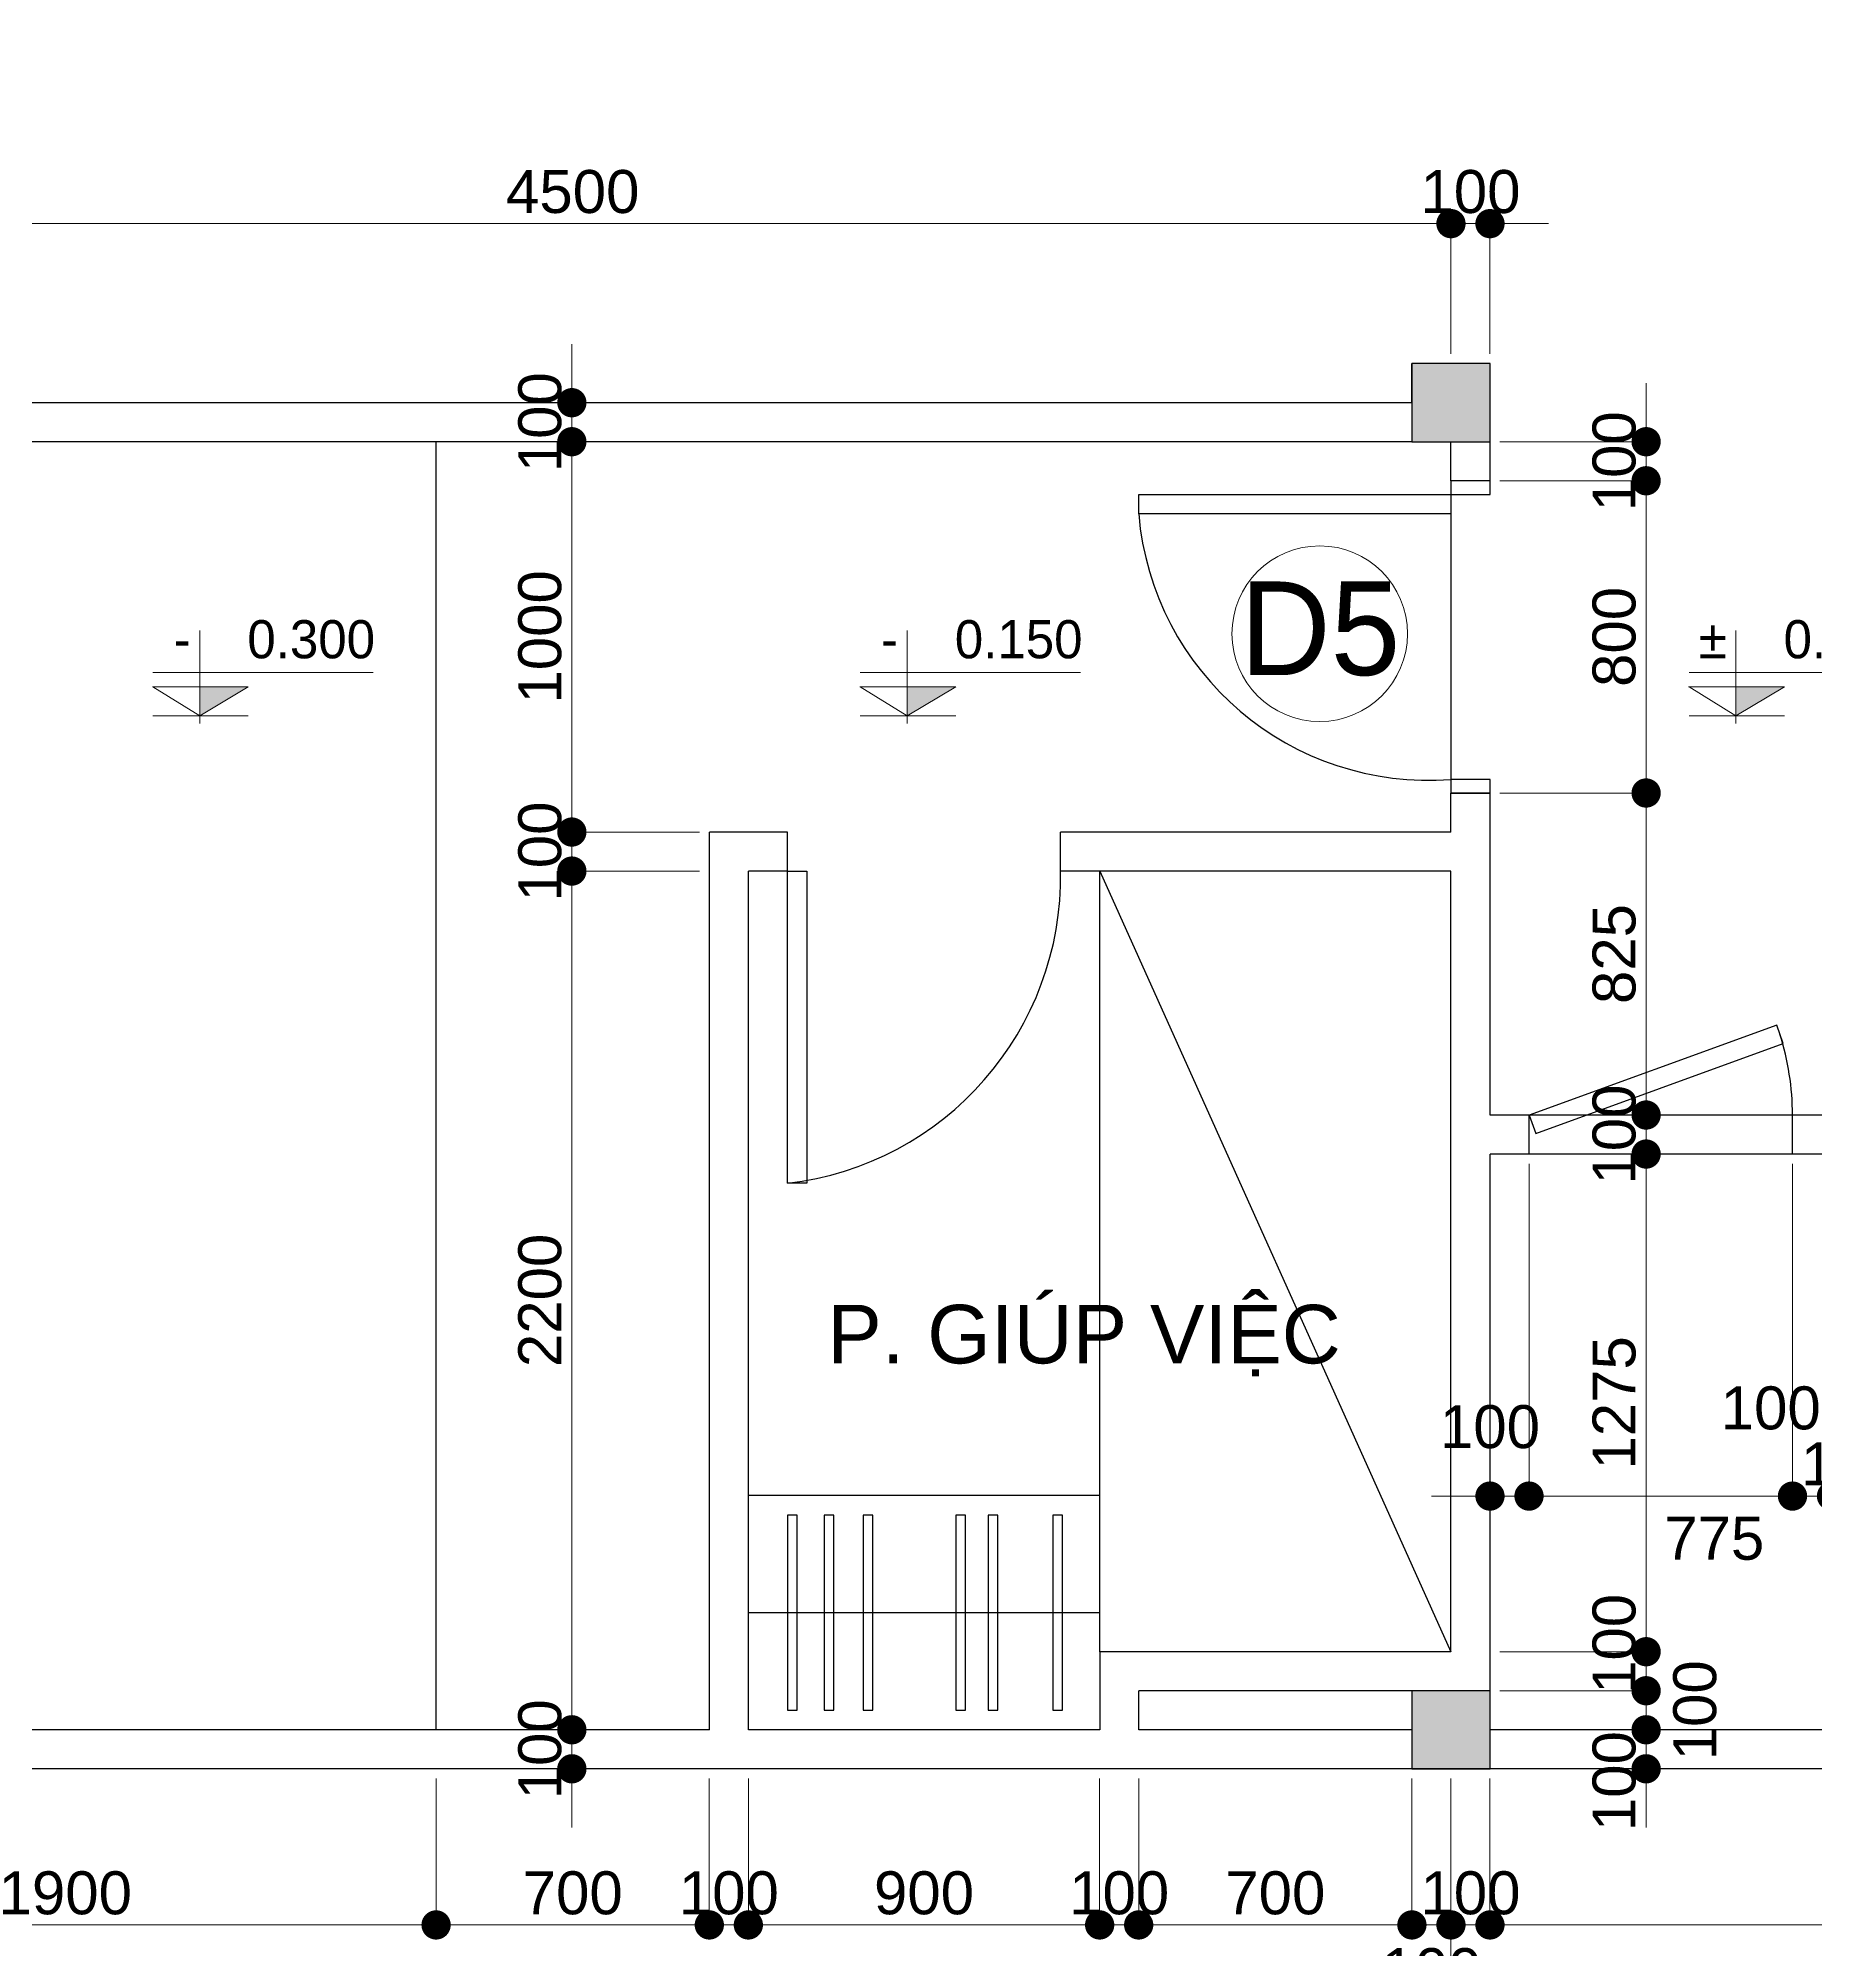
# Model space of a CAD drawing. Header units: millimetres. Extents: x -257631 to 60726, y -119421 to -4977.
# Drawn here: x -238203 to -229096, y -30483 to -20689 of the extents above; entities that cross this region are included whole.
import ezdxf
from ezdxf.enums import TextEntityAlignment as Align

# ---------------------------------------------------------------- set-up
doc = ezdxf.new("R2010")
doc.units = ezdxf.units.MM
doc.header["$LTSCALE"] = 400
doc.header["$MEASUREMENT"] = 0
doc.header["$PDMODE"] = 35
for name, color, linetype in [('DIM', 144, 'Continuous'), ('HACTH', 8, 'Continuous'), ('KHUNG', 5, 'Continuous'), ('net 2', 7, 'Continuous'), ('net 3', 144, 'Continuous'), ('THAY', 7, 'Continuous'), ('VTH-TRUC', 1, 'Continuous')]:
    doc.layers.add(name, color=color, linetype=linetype)
doc.layers.add('VTH- HATCH', color=8, linetype='Continuous', lineweight=9)
doc.layers.add('VTH-GHI CHU- KI HIEU', color=7, linetype='Continuous', lineweight=13)
doc.styles.add('100_dim', font='VAVOB.TTF', dxfattribs={"height": 220})
doc.styles.add('100_tieude', font='VAVOB.TTF', dxfattribs={"height": 500})
doc.styles.add('VNI-AVO', font='vhelven.ttf', dxfattribs={"height": 220})
doc.dimstyles.new('style-50', dxfattribs={"dimscale": 0, "dimtxt": 2.3, "dimasz": 150, "dimexe": 50, "dimexo": 50, "dimgap": 50, "dimtad": 1, "dimdec": 0, "dimlfac": 0.5, "dimzin": 9, "dimtxsty": 'VNI-AVO', "dimblk": 'DOT', "dimcen": 0, "dimdle": 150, "dimclrd": 146, "dimclre": 146, "dimclrt": 7, "dimadec": 0, "dimazin": 0, "dimtfac": 1, "dimtdec": 0, "dimtix": 1, "dimtmove": 2, "dimatfit": 3, "dimfxl": 0, "dimlwd": 13, "dimlwe": 13, "dimarcsym": 0})

# ---------------------------------------------------------------- blocks, each defined once
blk = doc.blocks.new('CUA')
at = {"layer": 'VTH-TRUC', "color": 2, "lineweight": 20}
blk.add_circle((0, 0), 350, dxfattribs=at)
at = {"layer": 'VTH-TRUC', "color": 7, "style": '100_tieude'}
blk.add_attdef('A', text='', height=373.3, rotation=270, dxfattribs=at).set_placement((21.6, -2.1), align=Align.MIDDLE_CENTER)
blk = doc.blocks.new('_Dot')
at = {"color": 0, "linetype": 'ByBlock', "lineweight": -2}
blk.add_line((-0.5, 0), (-1, 0), dxfattribs=at)
at = {"color": 0, "linetype": 'ByBlock', "lineweight": 100, "const_width": 0.5}
blk.add_lwpolyline([(-0.25, 0, 1), (0.25, 0, 1)], format="xyb", close=True, dxfattribs=at)
blk = doc.blocks.new('*D137')
at = {"layer": 'Defpoints', "color": 0}
for p in [(-2383, 109733.5), (-1583, 109733.5), (-2383, 109533.5)]:
    blk.add_point(p, dxfattribs=at)
at = {"layer": 'HACTH', "color": 146, "lineweight": 13}
for p, q in [((-1583, 109883.5), (-1583, 110033.5)), ((-2333, 109733.5), (-1533, 109733.5)), ((-1583, 109533.5), (-1583, 109733.5)), ((-2333, 109533.5), (-1533, 109533.5)), ((-1583, 109383.5), (-1583, 109233.5))]:
    blk.add_line(p, q, dxfattribs=at)
at = {"layer": 'HACTH', "color": 146, "lineweight": 13, "xscale": 150, "yscale": 150, "zscale": 150}
for p, rotation in [((-1583, 109733.5), 269.9999999999899), ((-1583, 109533.5), 89.99999999998985)]:
    blk.add_blockref('_Dot', p, dxfattribs=dict(at, rotation=rotation))
at = {"layer": 'HACTH', "color": 7, "insert": (-1746.1, 109773.7), "char_height": 220, "attachment_point": 5, "rotation": 90, "style": 'VNI-AVO'}
blk.add_mtext('100', dxfattribs=at)
blk = doc.blocks.new('*D136')
at = {"layer": 'Defpoints', "color": 0}
for p in [(-2383, 109533.5), (-1583, 109533.5), (-2383, 109333.5)]:
    blk.add_point(p, dxfattribs=at)
at = {"layer": 'HACTH', "color": 146, "lineweight": 13}
for p, q in [((-1583, 109683.5), (-1583, 109833.5)), ((-2333, 109533.5), (-1533, 109533.5)), ((-1583, 109333.5), (-1583, 109533.5)), ((-2333, 109333.5), (-1533, 109333.5)), ((-1583, 109183.5), (-1583, 109033.5))]:
    blk.add_line(p, q, dxfattribs=at)
at = {"layer": 'HACTH', "color": 146, "lineweight": 13, "xscale": 150, "yscale": 150, "zscale": 150}
for p, rotation in [((-1583, 109533.5), 269.9999999999899), ((-1583, 109333.5), 89.99999999998985)]:
    blk.add_blockref('_Dot', p, dxfattribs=dict(at, rotation=rotation))
at = {"layer": 'HACTH', "color": 7, "insert": (-1332.5, 109433.5), "char_height": 220, "attachment_point": 5, "rotation": 90, "style": 'VNI-AVO'}
blk.add_mtext('100', dxfattribs=at)
blk = doc.blocks.new('*D135')
at = {"layer": 'Defpoints', "color": 0}
for p in [(-2783, 109133.5), (-2583, 109083.5), (-2583, 108333.5)]:
    blk.add_point(p, dxfattribs=at)
at = {"layer": 'HACTH', "color": 146, "lineweight": 13}
for p, q in [((-2783, 109083.5), (-2783, 108283.5)), ((-2583, 109033.5), (-2583, 108283.5)), ((-2933, 108333.5), (-3083, 108333.5)), ((-2783, 108333.5), (-2583, 108333.5)), ((-2433, 108333.5), (-2283, 108333.5))]:
    blk.add_line(p, q, dxfattribs=at)
at = {"layer": 'HACTH', "color": 146, "lineweight": 13, "xscale": 150, "yscale": 150, "zscale": 150}
for p, rotation in [((-2783, 108333.5), 359.9999999999899), ((-2583, 108333.5), 179.9999999999899)]:
    blk.add_blockref('_Dot', p, dxfattribs=dict(at, rotation=rotation))
at = {"layer": 'HACTH', "color": 7, "insert": (-2683, 108102.9), "char_height": 220, "attachment_point": 5, "style": 'VNI-AVO'}
blk.add_mtext('100', dxfattribs=at)
blk = doc.blocks.new('*D134')
at = {"layer": 'Defpoints', "color": 0}
for p in [(-4183, 109133.5), (-2783, 109133.5), (-2783, 108333.5)]:
    blk.add_point(p, dxfattribs=at)
at = {"layer": 'HACTH', "color": 146, "lineweight": 13}
for p, q in [((-4183, 109083.5), (-4183, 108283.5)), ((-2783, 109083.5), (-2783, 108283.5)), ((-4033, 108333.5), (-2933, 108333.5))]:
    blk.add_line(p, q, dxfattribs=at)
at = {"layer": 'HACTH', "color": 146, "lineweight": 13, "xscale": 150, "yscale": 150, "zscale": 150}
for p, rotation in [((-4183, 108333.5), 179.9999999999899), ((-2783, 108333.5), 359.9999999999899)]:
    blk.add_blockref('_Dot', p, dxfattribs=dict(at, rotation=rotation))
at = {"layer": 'HACTH', "color": 7, "insert": (-3483, 108496.6), "char_height": 220, "attachment_point": 5, "style": 'VNI-AVO'}
blk.add_mtext('700', dxfattribs=at)
blk = doc.blocks.new('*D133')
at = {"layer": 'Defpoints', "color": 0}
for p in [(-4383, 109133.5), (-4183, 109133.5), (-4183, 108333.5)]:
    blk.add_point(p, dxfattribs=at)
at = {"layer": 'HACTH', "color": 146, "lineweight": 13}
for p, q in [((-4383, 109083.5), (-4383, 108283.5)), ((-4183, 109083.5), (-4183, 108283.5)), ((-4533, 108333.5), (-4683, 108333.5)), ((-4383, 108333.5), (-4183, 108333.5)), ((-4033, 108333.5), (-3883, 108333.5))]:
    blk.add_line(p, q, dxfattribs=at)
at = {"layer": 'HACTH', "color": 146, "lineweight": 13, "xscale": 150, "yscale": 150, "zscale": 150}
for p, rotation in [((-4383, 108333.5), 359.9999999999899), ((-4183, 108333.5), 179.9999999999899)]:
    blk.add_blockref('_Dot', p, dxfattribs=dict(at, rotation=rotation))
at = {"layer": 'HACTH', "color": 7, "insert": (-4283, 108496.6), "char_height": 220, "attachment_point": 5, "style": 'VNI-AVO'}
blk.add_mtext('100', dxfattribs=at)
blk = doc.blocks.new('*D119')
at = {"layer": 'Defpoints', "color": 0}
for p in [(-7783, 109133.5), (-6383, 109083.5), (-6383, 108333.5)]:
    blk.add_point(p, dxfattribs=at)
at = {"layer": 'DIM', "color": 146, "lineweight": 13}
for p, q in [((-7783, 109083.5), (-7783, 108283.5)), ((-6383, 109033.5), (-6383, 108283.5)), ((-7633, 108333.5), (-6533, 108333.5))]:
    blk.add_line(p, q, dxfattribs=at)
at = {"layer": 'DIM', "color": 146, "lineweight": 13, "xscale": 150, "yscale": 150, "zscale": 150}
for p, rotation in [((-7783, 108333.5), 179.9999999999899), ((-6383, 108333.5), 359.9999999999899)]:
    blk.add_blockref('_Dot', p, dxfattribs=dict(at, rotation=rotation))
at = {"layer": 'DIM', "color": 7, "insert": (-7083, 108496.6), "char_height": 220, "attachment_point": 5, "style": 'VNI-AVO'}
blk.add_mtext('700', dxfattribs=at)
blk = doc.blocks.new('*D107')
at = {"layer": 'Defpoints', "color": 0}
for p in [(-833, 112283.5), (-633, 111283.5), (-633, 110530.9)]:
    blk.add_point(p, dxfattribs=at)
at = {"layer": 'DIM', "color": 146, "lineweight": 13}
for p, q in [((-833, 112233.5), (-833, 110480.9)), ((-633, 111233.5), (-633, 110480.9)), ((-983, 110530.9), (-1133, 110530.9)), ((-833, 110530.9), (-633, 110530.9)), ((-483, 110530.9), (-333, 110530.9))]:
    blk.add_line(p, q, dxfattribs=at)
at = {"layer": 'DIM', "color": 146, "lineweight": 13, "xscale": 150, "yscale": 150, "zscale": 150}
for p, rotation in [((-833, 110530.9), 359.9999999999899), ((-633, 110530.9), 179.9999999999899)]:
    blk.add_blockref('_Dot', p, dxfattribs=dict(at, rotation=rotation))
at = {"layer": 'DIM', "color": 7, "insert": (-944.5, 110981.3), "char_height": 220, "attachment_point": 5, "style": 'VNI-AVO'}
blk.add_mtext('100', dxfattribs=at)
blk = doc.blocks.new('*D106')
at = {"layer": 'Defpoints', "color": 0}
for p in [(-833, 112283.5), (-2383, 111339.5), (-833, 110530.9)]:
    blk.add_point(p, dxfattribs=at)
at = {"layer": 'DIM', "color": 146, "lineweight": 13}
for p, q in [((-833, 112233.5), (-833, 110480.9)), ((-2383, 111289.5), (-2383, 110480.9)), ((-2233, 110530.9), (-983, 110530.9))]:
    blk.add_line(p, q, dxfattribs=at)
at = {"layer": 'DIM', "color": 146, "lineweight": 13, "xscale": 150, "yscale": 150, "zscale": 150}
for p, rotation in [((-2383, 110530.9), 179.9999999999899), ((-833, 110530.9), 359.9999999999899)]:
    blk.add_blockref('_Dot', p, dxfattribs=dict(at, rotation=rotation))
at = {"layer": 'DIM', "color": 7, "insert": (-1233.8, 110313.1), "char_height": 220, "attachment_point": 5, "style": 'VNI-AVO'}
blk.add_mtext('775', dxfattribs=at)
blk = doc.blocks.new('*D105')
at = {"layer": 'Defpoints', "color": 0}
for p in [(-2183, 112283.5), (-2383, 111339.5), (-2383, 110530.9)]:
    blk.add_point(p, dxfattribs=at)
at = {"layer": 'DIM', "color": 146, "lineweight": 13}
for p, q in [((-2183, 112233.5), (-2183, 110480.9)), ((-2383, 111289.5), (-2383, 110480.9)), ((-2533, 110530.9), (-2683, 110530.9)), ((-2183, 110530.9), (-2383, 110530.9)), ((-2033, 110530.9), (-1883, 110530.9))]:
    blk.add_line(p, q, dxfattribs=at)
at = {"layer": 'DIM', "color": 146, "lineweight": 13, "xscale": 150, "yscale": 150, "zscale": 150}
for p, rotation in [((-2383, 110530.9), 359.9999999999899), ((-2183, 110530.9), 179.9999999999899)]:
    blk.add_blockref('_Dot', p, dxfattribs=dict(at, rotation=rotation))
at = {"layer": 'DIM', "color": 7, "insert": (-2383, 110885.2), "char_height": 220, "attachment_point": 5, "style": 'VNI-AVO'}
blk.add_mtext('100', dxfattribs=at)
blk = doc.blocks.new('*D101')
at = {"layer": 'Defpoints', "color": 0}
for p in [(-633, 111283.5), (-433, 111283.5), (-433, 110530.9)]:
    blk.add_point(p, dxfattribs=at)
at = {"layer": 'DIM', "color": 146, "lineweight": 13}
for p, q in [((-633, 111233.5), (-633, 110480.9)), ((-433, 111233.5), (-433, 110480.9)), ((-783, 110530.9), (-933, 110530.9)), ((-633, 110530.9), (-433, 110530.9)), ((-283, 110530.9), (-133, 110530.9))]:
    blk.add_line(p, q, dxfattribs=at)
at = {"layer": 'DIM', "color": 146, "lineweight": 13, "xscale": 150, "yscale": 150, "zscale": 150}
for p, rotation in [((-633, 110530.9), 359.9999999999899), ((-433, 110530.9), 179.9999999999899)]:
    blk.add_blockref('_Dot', p, dxfattribs=dict(at, rotation=rotation))
at = {"layer": 'DIM', "color": 7, "insert": (-533, 110694), "char_height": 220, "attachment_point": 5, "style": 'VNI-AVO'}
blk.add_mtext('100', dxfattribs=at)
blk = doc.blocks.new('*D100')
at = {"layer": 'Defpoints', "color": 0}
for p in [(-2383, 109333.5), (-2383, 109133.5), (-1583, 109133.5)]:
    blk.add_point(p, dxfattribs=at)
at = {"layer": 'DIM', "color": 146, "lineweight": 13}
for p, q in [((-1583, 109483.5), (-1583, 109633.5)), ((-2333, 109333.5), (-1533, 109333.5)), ((-1583, 109333.5), (-1583, 109133.5)), ((-2333, 109133.5), (-1533, 109133.5)), ((-1583, 108983.5), (-1583, 108833.5))]:
    blk.add_line(p, q, dxfattribs=at)
at = {"layer": 'DIM', "color": 146, "lineweight": 13, "xscale": 150, "yscale": 150, "zscale": 150}
for p, rotation in [((-1583, 109333.5), 269.9999999999899), ((-1583, 109133.5), 89.99999999998987)]:
    blk.add_blockref('_Dot', p, dxfattribs=dict(at, rotation=rotation))
at = {"layer": 'DIM', "color": 7, "insert": (-1746.1, 109070.2), "char_height": 220, "attachment_point": 5, "rotation": 90, "style": 'VNI-AVO'}
blk.add_mtext('100', dxfattribs=at)
blk = doc.blocks.new('*D99')
at = {"layer": 'Defpoints', "color": 0}
for p in [(-2383, 112283.5), (-2383, 109733.5), (-1583, 109733.5)]:
    blk.add_point(p, dxfattribs=at)
at = {"layer": 'DIM', "color": 146, "lineweight": 13}
for p, q in [((-2333, 112283.5), (-1533, 112283.5)), ((-1583, 112133.5), (-1583, 109883.5)), ((-2333, 109733.5), (-1533, 109733.5))]:
    blk.add_line(p, q, dxfattribs=at)
at = {"layer": 'DIM', "color": 146, "lineweight": 13, "xscale": 150, "yscale": 150, "zscale": 150}
for p, rotation in [((-1583, 112283.5), 89.99999999998985), ((-1583, 109733.5), 269.9999999999899)]:
    blk.add_blockref('_Dot', p, dxfattribs=dict(at, rotation=rotation))
at = {"layer": 'DIM', "color": 7, "insert": (-1746.1, 111008.5), "char_height": 220, "attachment_point": 5, "rotation": 90, "style": 'VNI-AVO'}
blk.add_mtext('1275', dxfattribs=at)
blk = doc.blocks.new('*D98')
at = {"layer": 'Defpoints', "color": 0}
for p in [(-2383, 112483.5), (-2383, 112283.5), (-1583, 112283.5)]:
    blk.add_point(p, dxfattribs=at)
at = {"layer": 'DIM', "color": 146, "lineweight": 13}
for p, q in [((-1583, 112633.5), (-1583, 112783.5)), ((-2333, 112483.5), (-1533, 112483.5)), ((-1583, 112483.5), (-1583, 112283.5)), ((-2333, 112283.5), (-1533, 112283.5)), ((-1583, 112133.5), (-1583, 111983.5))]:
    blk.add_line(p, q, dxfattribs=at)
at = {"layer": 'DIM', "color": 146, "lineweight": 13, "xscale": 150, "yscale": 150, "zscale": 150}
for p, rotation in [((-1583, 112483.5), 269.9999999999899), ((-1583, 112283.5), 89.99999999998987)]:
    blk.add_blockref('_Dot', p, dxfattribs=dict(at, rotation=rotation))
at = {"layer": 'DIM', "color": 7, "insert": (-1746.1, 112383.5), "char_height": 220, "attachment_point": 5, "rotation": 90, "style": 'VNI-AVO'}
blk.add_mtext('100', dxfattribs=at)
blk = doc.blocks.new('*D97')
at = {"layer": 'Defpoints', "color": 0}
for p in [(-2383, 114133.5), (-2383, 112483.5), (-1583, 112483.5)]:
    blk.add_point(p, dxfattribs=at)
at = {"layer": 'DIM', "color": 146, "lineweight": 13}
for p, q in [((-2333, 114133.5), (-1533, 114133.5)), ((-1583, 113983.5), (-1583, 112633.5)), ((-2333, 112483.5), (-1533, 112483.5))]:
    blk.add_line(p, q, dxfattribs=at)
at = {"layer": 'DIM', "color": 146, "lineweight": 13, "xscale": 150, "yscale": 150, "zscale": 150}
for p, rotation in [((-1583, 114133.5), 89.99999999998985), ((-1583, 112483.5), 269.9999999999899)]:
    blk.add_blockref('_Dot', p, dxfattribs=dict(at, rotation=rotation))
at = {"layer": 'DIM', "color": 7, "insert": (-1746.1, 113308.5), "char_height": 220, "attachment_point": 5, "rotation": 90, "style": 'VNI-AVO'}
blk.add_mtext('825', dxfattribs=at)
blk = doc.blocks.new('*D96')
at = {"layer": 'Defpoints', "color": 0}
for p in [(-2383, 115733.5), (-2383, 114133.5), (-1583, 114133.5)]:
    blk.add_point(p, dxfattribs=at)
at = {"layer": 'DIM', "color": 146, "lineweight": 13}
for p, q in [((-2333, 115733.5), (-1533, 115733.5)), ((-1583, 115583.5), (-1583, 114283.5)), ((-2333, 114133.5), (-1533, 114133.5))]:
    blk.add_line(p, q, dxfattribs=at)
at = {"layer": 'DIM', "color": 146, "lineweight": 13, "xscale": 150, "yscale": 150, "zscale": 150}
for p, rotation in [((-1583, 115733.5), 89.99999999998985), ((-1583, 114133.5), 269.9999999999899)]:
    blk.add_blockref('_Dot', p, dxfattribs=dict(at, rotation=rotation))
at = {"layer": 'DIM', "color": 7, "insert": (-1746.1, 114933.5), "char_height": 220, "attachment_point": 5, "rotation": 90, "style": 'VNI-AVO'}
blk.add_mtext('800', dxfattribs=at)
blk = doc.blocks.new('*D95')
at = {"layer": 'Defpoints', "color": 0}
for p in [(-2383, 115933.5), (-2383, 115733.5), (-1583, 115733.5)]:
    blk.add_point(p, dxfattribs=at)
at = {"layer": 'DIM', "color": 146, "lineweight": 13}
for p, q in [((-1583, 116083.5), (-1583, 116233.5)), ((-2333, 115933.5), (-1533, 115933.5)), ((-1583, 115933.5), (-1583, 115733.5)), ((-2333, 115733.5), (-1533, 115733.5)), ((-1583, 115583.5), (-1583, 115433.5))]:
    blk.add_line(p, q, dxfattribs=at)
at = {"layer": 'DIM', "color": 146, "lineweight": 13, "xscale": 150, "yscale": 150, "zscale": 150}
for p, rotation in [((-1583, 115933.5), 269.9999999999899), ((-1583, 115733.5), 89.99999999998987)]:
    blk.add_blockref('_Dot', p, dxfattribs=dict(at, rotation=rotation))
at = {"layer": 'DIM', "color": 7, "insert": (-1746.1, 115833.5), "char_height": 220, "attachment_point": 5, "rotation": 90, "style": 'VNI-AVO'}
blk.add_mtext('100', dxfattribs=at)
blk = doc.blocks.new('*D89')
at = {"layer": 'Defpoints', "color": 0}
for p in [(-11583, 117051), (-11583, 116333.5), (-2583, 116333.5)]:
    blk.add_point(p, dxfattribs=at)
at = {"layer": 'DIM', "color": 146, "lineweight": 13}
for p, q in [((-11583, 116383.5), (-11583, 117101)), ((-2733, 117051), (-11433, 117051)), ((-2583, 116383.5), (-2583, 117101))]:
    blk.add_line(p, q, dxfattribs=at)
at = {"layer": 'DIM', "color": 146, "lineweight": 13, "xscale": 150, "yscale": 150, "zscale": 150}
for p, rotation in [((-11583, 117051), 179.9999999999899), ((-2583, 117051), 359.9999999999899)]:
    blk.add_blockref('_Dot', p, dxfattribs=dict(at, rotation=rotation))
at = {"layer": 'DIM', "color": 7, "insert": (-7083, 117214), "char_height": 220, "attachment_point": 5, "style": 'VNI-AVO'}
blk.add_mtext('4500', dxfattribs=at)
blk = doc.blocks.new('*D88')
at = {"layer": 'Defpoints', "color": 0}
for p in [(-2583, 117051), (-2583, 116333.5), (-2383, 116333.5)]:
    blk.add_point(p, dxfattribs=at)
at = {"layer": 'DIM', "color": 146, "lineweight": 13}
for p, q in [((-2733, 117051), (-2883, 117051)), ((-2583, 116383.5), (-2583, 117101)), ((-2383, 117051), (-2583, 117051)), ((-2383, 116383.5), (-2383, 117101)), ((-2233, 117051), (-2083, 117051))]:
    blk.add_line(p, q, dxfattribs=at)
at = {"layer": 'DIM', "color": 146, "lineweight": 13, "xscale": 150, "yscale": 150, "zscale": 150}
for p, rotation in [((-2583, 117051), 359.9999999999899), ((-2383, 117051), 179.9999999999899)]:
    blk.add_blockref('_Dot', p, dxfattribs=dict(at, rotation=rotation))
at = {"layer": 'DIM', "color": 7, "insert": (-2483, 117214), "char_height": 220, "attachment_point": 5, "style": 'VNI-AVO'}
blk.add_mtext('100', dxfattribs=at)
blk = doc.blocks.new('*D87')
at = {"layer": 'Defpoints', "color": 0}
for p in [(-7087.3, 116133.5), (-6383, 116133.5), (-6383, 115933.5)]:
    blk.add_point(p, dxfattribs=at)
at = {"layer": 'DIM', "color": 146, "lineweight": 13}
for p, q in [((-7087.3, 116283.5), (-7087.3, 116433.5)), ((-6433, 116133.5), (-7137.3, 116133.5)), ((-7087.3, 115933.5), (-7087.3, 116133.5)), ((-6433, 115933.5), (-7137.3, 115933.5)), ((-7087.3, 115783.5), (-7087.3, 115633.5))]:
    blk.add_line(p, q, dxfattribs=at)
at = {"layer": 'DIM', "color": 146, "lineweight": 13, "xscale": 150, "yscale": 150, "zscale": 150}
for p, rotation in [((-7087.3, 116133.5), 269.9999999999899), ((-7087.3, 115933.5), 89.99999999998985)]:
    blk.add_blockref('_Dot', p, dxfattribs=dict(at, rotation=rotation))
at = {"layer": 'DIM', "color": 7, "insert": (-7250.4, 116033.5), "char_height": 220, "attachment_point": 5, "rotation": 90, "style": 'VNI-AVO'}
blk.add_mtext('100', dxfattribs=at)
blk = doc.blocks.new('*D86')
at = {"layer": 'Defpoints', "color": 0}
for p in [(-7087.3, 115933.5), (-6383, 115933.5), (-6383, 113933.5)]:
    blk.add_point(p, dxfattribs=at)
at = {"layer": 'DIM', "color": 146, "lineweight": 13}
for p, q in [((-6433, 115933.5), (-7137.3, 115933.5)), ((-7087.3, 114083.5), (-7087.3, 115783.5)), ((-6433, 113933.5), (-7137.3, 113933.5))]:
    blk.add_line(p, q, dxfattribs=at)
at = {"layer": 'DIM', "color": 146, "lineweight": 13, "xscale": 150, "yscale": 150, "zscale": 150}
for p, rotation in [((-7087.3, 115933.5), 89.99999999998987), ((-7087.3, 113933.5), 269.9999999999899)]:
    blk.add_blockref('_Dot', p, dxfattribs=dict(at, rotation=rotation))
at = {"layer": 'DIM', "color": 7, "insert": (-7250.4, 114933.5), "char_height": 220, "attachment_point": 5, "rotation": 90, "style": 'VNI-AVO'}
blk.add_mtext('1000', dxfattribs=at)
blk = doc.blocks.new('*D85')
at = {"layer": 'Defpoints', "color": 0}
for p in [(-7087.3, 113933.5), (-6383, 113933.5), (-6383, 113733.5)]:
    blk.add_point(p, dxfattribs=at)
at = {"layer": 'DIM', "color": 146, "lineweight": 13}
for p, q in [((-7087.3, 114083.5), (-7087.3, 114233.5)), ((-6433, 113933.5), (-7137.3, 113933.5)), ((-7087.3, 113733.5), (-7087.3, 113933.5)), ((-6433, 113733.5), (-7137.3, 113733.5)), ((-7087.3, 113583.5), (-7087.3, 113433.5))]:
    blk.add_line(p, q, dxfattribs=at)
at = {"layer": 'DIM', "color": 146, "lineweight": 13, "xscale": 150, "yscale": 150, "zscale": 150}
for p, rotation in [((-7087.3, 113933.5), 269.9999999999899), ((-7087.3, 113733.5), 89.99999999998985)]:
    blk.add_blockref('_Dot', p, dxfattribs=dict(at, rotation=rotation))
at = {"layer": 'DIM', "color": 7, "insert": (-7250.4, 113833.5), "char_height": 220, "attachment_point": 5, "rotation": 90, "style": 'VNI-AVO'}
blk.add_mtext('100', dxfattribs=at)
blk = doc.blocks.new('*D84')
at = {"layer": 'Defpoints', "color": 0}
for p in [(-7087.3, 113733.5), (-6383, 113733.5), (-6383, 109333.5)]:
    blk.add_point(p, dxfattribs=at)
at = {"layer": 'DIM', "color": 146, "lineweight": 13}
for p, q in [((-6433, 113733.5), (-7137.3, 113733.5)), ((-7087.3, 109483.5), (-7087.3, 113583.5)), ((-6433, 109333.5), (-7137.3, 109333.5))]:
    blk.add_line(p, q, dxfattribs=at)
at = {"layer": 'DIM', "color": 146, "lineweight": 13, "xscale": 150, "yscale": 150, "zscale": 150}
for p, rotation in [((-7087.3, 113733.5), 89.99999999998987), ((-7087.3, 109333.5), 269.9999999999899)]:
    blk.add_blockref('_Dot', p, dxfattribs=dict(at, rotation=rotation))
at = {"layer": 'DIM', "color": 7, "insert": (-7250.4, 111533.5), "char_height": 220, "attachment_point": 5, "rotation": 90, "style": 'VNI-AVO'}
blk.add_mtext('2200', dxfattribs=at)
blk = doc.blocks.new('*D83')
at = {"layer": 'Defpoints', "color": 0}
for p in [(-6383, 109333.5), (-7087.3, 109133.5), (-6383, 109133.5)]:
    blk.add_point(p, dxfattribs=at)
at = {"layer": 'DIM', "color": 146, "lineweight": 13}
for p, q in [((-7087.3, 109483.5), (-7087.3, 109633.5)), ((-6433, 109333.5), (-7137.3, 109333.5)), ((-7087.3, 109333.5), (-7087.3, 109133.5)), ((-6433, 109133.5), (-7137.3, 109133.5)), ((-7087.3, 108983.5), (-7087.3, 108833.5))]:
    blk.add_line(p, q, dxfattribs=at)
at = {"layer": 'DIM', "color": 146, "lineweight": 13, "xscale": 150, "yscale": 150, "zscale": 150}
for p, rotation in [((-7087.3, 109333.5), 269.9999999999899), ((-7087.3, 109133.5), 89.99999999998987)]:
    blk.add_blockref('_Dot', p, dxfattribs=dict(at, rotation=rotation))
at = {"layer": 'DIM', "color": 7, "insert": (-7250.4, 109233.5), "char_height": 220, "attachment_point": 5, "rotation": 90, "style": 'VNI-AVO'}
blk.add_mtext('100', dxfattribs=at)
blk = doc.blocks.new('VTH- COTE')
at = {"layer": 'VTH-GHI CHU- KI HIEU'}
blk.add_hatch(color=256, dxfattribs=at).paths.add_polyline_path([(0, 0), (40.7, 24.3), (0, 24.3)])
for p, q in [((0, 71.4), (0, -6.7)), ((-39.3, 36.3), (145.4, 36.3)), ((-39.7, 24.3), (40.7, 24.3)), ((-39.3, 24.3), (0, 0)), ((40.7, 24.3), (0, 0)), ((-39.3, 0), (40.7, 0))]:
    blk.add_line(p, q, dxfattribs=at)
at = {"layer": 'VTH-GHI CHU- KI HIEU', "style": '100_dim'}
blk.add_attdef('%%P0.000', text='', height=32, dxfattribs=at).set_placement((147, 64.1), align=Align.MIDDLE_RIGHT)
blk = doc.blocks.new('*D31')
at = {"layer": 'Defpoints', "color": 0}
for p in [(-15383, 109133.5), (16617, 109133.9), (16617, 107033.5)]:
    blk.add_point(p, dxfattribs=at)
at = {"layer": 'DIM', "color": 146, "lineweight": 13}
for p, q in [((-15383, 109083.5), (-15383, 106983.5)), ((16617, 109083.9), (16617, 106983.5)), ((-15233, 107033.5), (16467, 107033.5))]:
    blk.add_line(p, q, dxfattribs=at)
at = {"layer": 'DIM', "color": 146, "lineweight": 13, "xscale": 150, "yscale": 150, "zscale": 150}
for p, rotation in [((-15383, 107033.5), 179.9999999999899), ((16617, 107033.5), 359.9999999999899)]:
    blk.add_blockref('_Dot', p, dxfattribs=dict(at, rotation=rotation))
at = {"layer": 'DIM', "color": 7, "insert": (617, 107196.6), "char_height": 220, "attachment_point": 5, "style": 'VNI-AVO'}
blk.add_mtext('16000', dxfattribs=at)
blk = doc.blocks.new('*D29')
at = {"layer": 'Defpoints', "color": 0}
for p in [(-2583, 109083.5), (5417, 109083.5), (5417, 107683.5)]:
    blk.add_point(p, dxfattribs=at)
at = {"layer": 'DIM', "color": 146, "lineweight": 13}
for p, q in [((-2583, 109033.5), (-2583, 107633.5)), ((5417, 109033.5), (5417, 107633.5)), ((-2433, 107683.5), (5267, 107683.5))]:
    blk.add_line(p, q, dxfattribs=at)
at = {"layer": 'DIM', "color": 146, "lineweight": 13, "xscale": 150, "yscale": 150, "zscale": 150}
for p, rotation in [((-2583, 107683.5), 179.9999999999899), ((5417, 107683.5), 359.9999999999899)]:
    blk.add_blockref('_Dot', p, dxfattribs=dict(at, rotation=rotation))
at = {"layer": 'DIM', "color": 7, "insert": (1417, 107846.6), "char_height": 220, "attachment_point": 5, "style": 'VNI-AVO'}
blk.add_mtext('4000', dxfattribs=at)
blk = doc.blocks.new('*D28')
at = {"layer": 'Defpoints', "color": 0}
for p in [(-11783, 109133.5), (-2583, 109083.5), (-2583, 107683.5)]:
    blk.add_point(p, dxfattribs=at)
at = {"layer": 'DIM', "color": 146, "lineweight": 13}
for p, q in [((-11783, 109083.5), (-11783, 107633.5)), ((-2583, 109033.5), (-2583, 107633.5)), ((-11633, 107683.5), (-2733, 107683.5))]:
    blk.add_line(p, q, dxfattribs=at)
at = {"layer": 'DIM', "color": 146, "lineweight": 13, "xscale": 150, "yscale": 150, "zscale": 150}
for p, rotation in [((-11783, 107683.5), 179.9999999999899), ((-2583, 107683.5), 359.9999999999899)]:
    blk.add_blockref('_Dot', p, dxfattribs=dict(at, rotation=rotation))
at = {"layer": 'DIM', "color": 7, "insert": (-7183, 107846.6), "char_height": 220, "attachment_point": 5, "style": 'VNI-AVO'}
blk.add_mtext('4600', dxfattribs=at)
blk = doc.blocks.new('*D18')
at = {"layer": 'Defpoints', "color": 0}
for p in [(-2383, 109133.5), (2017, 109133.5), (2017, 108333.5)]:
    blk.add_point(p, dxfattribs=at)
at = {"layer": 'DIM', "color": 146, "lineweight": 13}
for p, q in [((-2383, 109083.5), (-2383, 108283.5)), ((2017, 109083.5), (2017, 108283.5)), ((-2233, 108333.5), (1867, 108333.5))]:
    blk.add_line(p, q, dxfattribs=at)
at = {"layer": 'DIM', "color": 146, "lineweight": 13, "xscale": 150, "yscale": 150, "zscale": 150}
for p, rotation in [((-2383, 108333.5), 179.9999999999899), ((2017, 108333.5), 359.9999999999899)]:
    blk.add_blockref('_Dot', p, dxfattribs=dict(at, rotation=rotation))
at = {"layer": 'DIM', "color": 7, "insert": (-183, 108496.6), "char_height": 220, "attachment_point": 5, "style": 'VNI-AVO'}
blk.add_mtext('2200', dxfattribs=at)
blk = doc.blocks.new('*D17')
at = {"layer": 'Defpoints', "color": 0}
for p in [(-2583, 109133.5), (-2383, 109133.5), (-2383, 108333.5)]:
    blk.add_point(p, dxfattribs=at)
at = {"layer": 'DIM', "color": 146, "lineweight": 13}
for p, q in [((-2583, 109083.5), (-2583, 108283.5)), ((-2383, 109083.5), (-2383, 108283.5)), ((-2733, 108333.5), (-2883, 108333.5)), ((-2583, 108333.5), (-2383, 108333.5)), ((-2233, 108333.5), (-2083, 108333.5))]:
    blk.add_line(p, q, dxfattribs=at)
at = {"layer": 'DIM', "color": 146, "lineweight": 13, "xscale": 150, "yscale": 150, "zscale": 150}
for p, rotation in [((-2583, 108333.5), 359.9999999999899), ((-2383, 108333.5), 179.9999999999899)]:
    blk.add_blockref('_Dot', p, dxfattribs=dict(at, rotation=rotation))
at = {"layer": 'DIM', "color": 7, "insert": (-2483, 108496.6), "char_height": 220, "attachment_point": 5, "style": 'VNI-AVO'}
blk.add_mtext('100', dxfattribs=at)
blk = doc.blocks.new('*D16')
at = {"layer": 'Defpoints', "color": 0}
for p in [(-6183, 109133.5), (-4383, 109133.5), (-4383, 108333.5)]:
    blk.add_point(p, dxfattribs=at)
at = {"layer": 'DIM', "color": 146, "lineweight": 13}
for p, q in [((-6183, 109083.5), (-6183, 108283.5)), ((-4383, 109083.5), (-4383, 108283.5)), ((-6033, 108333.5), (-4533, 108333.5))]:
    blk.add_line(p, q, dxfattribs=at)
at = {"layer": 'DIM', "color": 146, "lineweight": 13, "xscale": 150, "yscale": 150, "zscale": 150}
for p, rotation in [((-6183, 108333.5), 179.9999999999899), ((-4383, 108333.5), 359.9999999999899)]:
    blk.add_blockref('_Dot', p, dxfattribs=dict(at, rotation=rotation))
at = {"layer": 'DIM', "color": 7, "insert": (-5283, 108496.6), "char_height": 220, "attachment_point": 5, "style": 'VNI-AVO'}
blk.add_mtext('900', dxfattribs=at)
blk = doc.blocks.new('*D15')
at = {"layer": 'Defpoints', "color": 0}
for p in [(-6383, 109133.5), (-6183, 109133.5), (-6183, 108333.5)]:
    blk.add_point(p, dxfattribs=at)
at = {"layer": 'DIM', "color": 146, "lineweight": 13}
for p, q in [((-6383, 109083.5), (-6383, 108283.5)), ((-6183, 109083.5), (-6183, 108283.5)), ((-6533, 108333.5), (-6683, 108333.5)), ((-6383, 108333.5), (-6183, 108333.5)), ((-6033, 108333.5), (-5883, 108333.5))]:
    blk.add_line(p, q, dxfattribs=at)
at = {"layer": 'DIM', "color": 146, "lineweight": 13, "xscale": 150, "yscale": 150, "zscale": 150}
for p, rotation in [((-6383, 108333.5), 359.9999999999899), ((-6183, 108333.5), 179.9999999999899)]:
    blk.add_blockref('_Dot', p, dxfattribs=dict(at, rotation=rotation))
at = {"layer": 'DIM', "color": 7, "insert": (-6283, 108496.6), "char_height": 220, "attachment_point": 5, "style": 'VNI-AVO'}
blk.add_mtext('100', dxfattribs=at)
blk = doc.blocks.new('*D14')
at = {"layer": 'Defpoints', "color": 0}
for p in [(-11583, 109133.5), (-7783, 109133.5), (-7783, 108333.5)]:
    blk.add_point(p, dxfattribs=at)
at = {"layer": 'DIM', "color": 146, "lineweight": 13}
for p, q in [((-11583, 109083.5), (-11583, 108283.5)), ((-7783, 109083.5), (-7783, 108283.5)), ((-11433, 108333.5), (-7933, 108333.5))]:
    blk.add_line(p, q, dxfattribs=at)
at = {"layer": 'DIM', "color": 146, "lineweight": 13, "xscale": 150, "yscale": 150, "zscale": 150}
for p, rotation in [((-11583, 108333.5), 179.9999999999899), ((-7783, 108333.5), 359.9999999999899)]:
    blk.add_blockref('_Dot', p, dxfattribs=dict(at, rotation=rotation))
at = {"layer": 'DIM', "color": 7, "insert": (-9683, 108496.6), "char_height": 220, "attachment_point": 5, "style": 'VNI-AVO'}
blk.add_mtext('1900', dxfattribs=at)

msp = doc.modelspace()

# ---------------------------------------------------------------- hatches: boundary and pattern name
at = {"layer": 'KHUNG'}
h = msp.add_hatch(color=256, dxfattribs=at)
h.paths.add_polyline_path([(-243364.7, -14556.1), (-243764.7, -14556.1), (-243764.7, -14956.1), (-243364.7, -14956.1)])
h.paths.add_polyline_path([(-243364.7, -22356.1), (-243764.7, -22356.1), (-243764.7, -22756.1), (-243364.7, -22756.1)])
h.paths.add_polyline_path([(-239964.7, -14556.1), (-240364.7, -14556.1), (-240364.7, -14956.1), (-239964.7, -14956.1)])
h.paths.add_polyline_path([(-239964.7, -22356.1), (-240364.7, -22356.1), (-240364.7, -22756.1), (-239964.7, -22756.1)])
h.paths.add_polyline_path([(-230764.7, -14556.1), (-231164.7, -14556.1), (-231164.7, -14956.1), (-230764.7, -14956.1)])
h.paths.add_polyline_path([(-230764.7, -22356.1), (-231164.7, -22356.1), (-231164.7, -22556.1), (-231164.7, -22756.1), (-230764.7, -22756.1)])
h.paths.add_polyline_path([(-222764.7, -14556.1), (-223164.7, -14556.1), (-223164.7, -14956.1), (-222764.7, -14956.1)])
h.paths.add_polyline_path([(-222764.7, -22356.1), (-223164.7, -22356.1), (-223164.7, -22756.1), (-222764.7, -22756.1)])
h.paths.add_polyline_path([(-211764.7, -22356.1), (-212164.7, -22356.1), (-212164.7, -22756.1), (-211764.7, -22756.1)])
h.paths.add_polyline_path([(-211764.7, -14556.1), (-212164.7, -14556.1), (-212164.7, -14956.1), (-211764.7, -14956.1)])
h.paths.add_polyline_path([(-211764.7, -29155.6), (-212164.7, -29155.6), (-212164.7, -29356.1), (-212164.7, -29555.6), (-211764.7, -29555.6)])
h.paths.add_polyline_path([(-222764.7, -29156.1), (-223164.7, -29156.1), (-223164.7, -29556.1), (-222764.7, -29556.1)])
h.paths.add_polyline_path([(-230764.7, -29156.1), (-231164.7, -29156.1), (-231164.7, -29556.1), (-230764.7, -29556.1)])
h.paths.add_polyline_path([(-239964.7, -29156.1), (-240364.7, -29156.1), (-240364.7, -29556.1), (-239964.7, -29556.1)])
h.paths.add_polyline_path([(-243364.7, -29156.1), (-243764.7, -29156.1), (-243764.7, -29556.1), (-243364.7, -29556.1)])

# ---------------------------------------------------------------- linework, layer by layer
at = {"layer": 'DIM'}
for points in [[(-230964.7, -23026.1), (-230764.7, -23026.1), (-230764.7, -22956.1), (-230964.7, -22956.1)], [(-230964.7, -24556.1), (-230764.7, -24556.1), (-230764.7, -24486.1), (-230964.7, -24486.1)]]:
    msp.add_lwpolyline(points, close=True, dxfattribs=at)
at = {"layer": 'KHUNG'}
for points in [[(-231164.7, -22756.1), (-230764.7, -22756.1), (-230764.7, -22356.1), (-231164.7, -22356.1)], [(-231164.7, -29556.1), (-230764.7, -29556.1), (-230764.7, -29156.1), (-231164.7, -29156.1)]]:
    msp.add_lwpolyline(points, close=True, dxfattribs=at)
at = {"layer": 'net 2'}
for p, q in [((-231164.7, -22556.1), (-231164.7, -22356.1)), ((-230764.7, -22356.1), (-231164.7, -22356.1)), ((-230764.7, -22956.1), (-230764.7, -22356.1)), ((-231164.7, -22556.1), (-239964.7, -22556.1)), ((-231164.7, -22756.1), (-239964.7, -22756.1)), ((-230964.7, -22956.1), (-230964.7, -22756.1)), ((-230764.7, -22956.1), (-230964.7, -22956.1)), ((-230764.7, -24556.1), (-230964.7, -24556.1)), ((-230964.7, -24756.1), (-230964.7, -24556.1)), ((-230764.7, -26206.1), (-230764.7, -24556.1)), ((-234764.7, -29356.1), (-234764.7, -24756.1)), ((-234364.7, -24756.1), (-234764.7, -24756.1)), ((-234364.7, -24956.1), (-234364.7, -24756.1)), ((-230964.7, -24756.1), (-232964.7, -24756.1)), ((-232964.7, -24956.1), (-232964.7, -24756.1)), ((-234564.7, -29356.1), (-234564.7, -24956.1)), ((-234364.7, -24956.1), (-234564.7, -24956.1)), ((-230964.7, -24956.1), (-232964.7, -24956.1)), ((-230964.7, -28956.1), (-230964.7, -24956.1)), ((-230564.7, -26206.1), (-230764.7, -26206.1)), ((-230564.7, -26406.1), (-230564.7, -26206.1)), ((-228814.7, -26206.1), (-229214.7, -26206.1)), ((-229214.7, -26406.1), (-229214.7, -26206.1)), ((-230764.7, -29156.1), (-230764.7, -26406.1)), ((-230564.7, -26406.1), (-230764.7, -26406.1)), ((-229014.7, -26406.1), (-229214.7, -26406.1)), ((-230964.7, -28956.1), (-232764.7, -28956.1)), ((-232764.7, -28956.1), (-232764.7, -29356.1)), ((-232564.7, -29356.1), (-232564.7, -29156.1)), ((-231164.7, -29156.1), (-232564.7, -29156.1)), ((-234764.7, -29356.1), (-239964.7, -29356.1)), ((-232764.7, -29356.1), (-234564.7, -29356.1)), ((-231164.7, -29356.1), (-232564.7, -29356.1)), ((-226364.7, -29356.1), (-230764.7, -29356.1)), ((-222764.7, -29556.1), (-243764.7, -29556.1))]:
    msp.add_line(p, q, dxfattribs=at)
at = {"layer": 'net 3'}
for p, q in [((-236164.7, -29356.1), (-236164.7, -22756.1)), ((-230964.7, -22956.1), (-230964.7, -24556.1)), ((-232764.7, -28956.1), (-232764.7, -24956.1)), ((-232764.7, -24956.1), (-230964.7, -28956.1)), ((-229214.7, -26206.1), (-230564.7, -26206.1)), ((-229214.7, -26406.1), (-230564.7, -26406.1)), ((-232764.7, -28156.1), (-234564.7, -28156.1)), ((-232764.7, -28756.1), (-234564.7, -28756.1))]:
    msp.add_line(p, q, dxfattribs=at)
for points in [[(-230964.7, -23126.1), (-232564.7, -23126.1), (-232564.7, -23026.1), (-230964.7, -23026.1)], [(-234264.7, -24956.1), (-234264.7, -26556.1), (-234364.7, -26556.1), (-234364.7, -24956.1)], [(-230530.6, -26300.1), (-229261.8, -25839), (-229295.9, -25745), (-230564.7, -26206.1)], [(-234364.1, -29256.1), (-234314.1, -29256.1), (-234314.1, -28256.1), (-234364.1, -28256.1)], [(-234176.2, -29256.1), (-234126.2, -29256.1), (-234126.2, -28256.1), (-234176.2, -28256.1)], [(-233977.3, -29256.1), (-233927.3, -29256.1), (-233927.3, -28256.1), (-233977.3, -28256.1)], [(-233502, -29256.1), (-233452, -29256.1), (-233452, -28256.1), (-233502, -28256.1)], [(-233336.2, -29256.1), (-233286.2, -29256.1), (-233286.2, -28256.1), (-233336.2, -28256.1)], [(-233004.6, -29256.1), (-232954.6, -29256.1), (-232954.6, -28256.1), (-233004.6, -28256.1)]]:
    msp.add_lwpolyline(points, close=True, dxfattribs=at)
for centre, radius, start, end in [((-231080.6, -23001.3), 1489.4, 184.80806, 274.46287), ((-234547.4, -24983.8), 1582.9, 276.62652, 1.00162), ((-230564.7, -26206.1), 1350, 0, 17.85)]:
    msp.add_arc(centre, radius, start, end, dxfattribs=at)

# ---------------------------------------------------------------- block references
at = {"layer": 'VTH- HATCH', "xscale": 1.285714285710128, "yscale": 1.285714285710128, "zscale": 1.285714285714286, "rotation": 90}
msp.add_blockref('CUA', (-231637.2, -23739.8), dxfattribs=at).add_auto_attribs({'A': 'D5'})
at = {"layer": 'VTH-GHI CHU- KI HIEU', "xscale": 6.111111111007631, "yscale": 6.111111111007631, "zscale": 6.111111110977719}
for p, values in [((-237375.9, -24159.8), {'%%P0.000': '-    0.300'}), ((-233750.9, -24159.8), {'%%P0.000': '-    0.150'}), ((-229504.4, -24159.8), {'%%P0.000': '%%p    0.000'})]:
    msp.add_blockref('VTH- COTE', p, dxfattribs=at).add_auto_attribs(values)

# ---------------------------------------------------------------- texts
at = {"layer": 'THAY', "ltscale": 5, "insert": (-232845, -27361.9), "char_height": 300, "attachment_point": 5, "style": 'VNI-AVO'}
msp.add_mtext('P. GIUÙP VIEÄC', dxfattribs=at)

# ---------------------------------------------------------------- dimensions: what is measured, and where the dimension line sits
at = {"layer": 'DIM'}
for base, p1, p2, picture, middle in [((-239964.7, -21638.6), (-230964.7, -22356.1), (-239964.7, -22356.1), '*D89', (-235464.7, -21475.6)), ((-230964.7, -21638.6), (-230764.7, -22356.1), (-230964.7, -22356.1), '*D88', (-230864.7, -21475.6)), ((-228814.7, -28158.7), (-229014.7, -27406.1), (-228814.7, -27406.1), '*D101', (-228914.7, -27995.6)), ((-211764.7, -31656.1), (-243764.7, -29556.1), (-211764.7, -29555.6), '*D31', (-227764.7, -31493)), ((-230964.7, -31006.1), (-240164.7, -29556.1), (-230964.7, -29606.1), '*D28', (-235564.7, -30843)), ((-236164.7, -30356.1), (-239964.7, -29556.1), (-236164.7, -29556.1), '*D14', (-238064.7, -30193)), ((-234764.7, -30356.1), (-236164.7, -29556.1), (-234764.7, -29606.1), '*D119', (-235464.7, -30193)), ((-234564.7, -30356.1), (-234764.7, -29556.1), (-234564.7, -29556.1), '*D15', (-234664.7, -30193)), ((-232764.7, -30356.1), (-234564.7, -29556.1), (-232764.7, -29556.1), '*D16', (-233664.7, -30193)), ((-230764.7, -30356.1), (-230964.7, -29556.1), (-230764.7, -29556.1), '*D17', (-230864.7, -30193)), ((-226364.7, -30356.1), (-230764.7, -29556.1), (-226364.7, -29556.1), '*D18', (-228564.7, -30193)), ((-222964.7, -31006.1), (-230964.7, -29606.1), (-222964.7, -29606.1), '*D29', (-226964.7, -30843))]:
    dim = msp.add_linear_dim(base=base, p1=p1, p2=p2, dimstyle='style-50', override={"dimscale": 1}, dxfattribs=at)
    dim.commit()
    dim.dimension.update_dxf_attribs({"geometry": picture, "text_midpoint": middle, "insert": (-228381.8, -138689.6)})
for base, p1, p2, picture, middle in [((-235469.1, -22556.1), (-234764.7, -22756.1), (-234764.7, -22556.1), '*D87', (-235632.2, -22656.1)), ((-229964.8, -22956.1), (-230764.7, -22756.1), (-230764.7, -22956.1), '*D95', (-230127.8, -22856.1)), ((-235469.1, -22756.1), (-234764.7, -24756.1), (-234764.7, -22756.1), '*D86', (-235632.2, -23756.1)), ((-229964.8, -24556.1), (-230764.7, -22956.1), (-230764.7, -24556.1), '*D96', (-230127.8, -23756.1)), ((-235469.1, -24756.1), (-234764.7, -24956.1), (-234764.7, -24756.1), '*D85', (-235632.2, -24856.1)), ((-229964.8, -26206.1), (-230764.7, -24556.1), (-230764.7, -26206.1), '*D97', (-230127.8, -25381.1)), ((-235469.1, -24956.1), (-234764.7, -29356.1), (-234764.7, -24956.1), '*D84', (-235632.2, -27156.1)), ((-229964.8, -26406.1), (-230764.7, -26206.1), (-230764.7, -26406.1), '*D98', (-230127.8, -26306.1)), ((-229964.8, -28956.1), (-230764.7, -26406.1), (-230764.7, -28956.1), '*D99', (-230127.8, -27681.1)), ((-235469.1, -29556.1), (-234764.7, -29356.1), (-234764.7, -29556.1), '*D83', (-235632.2, -29456.1))]:
    dim = msp.add_linear_dim(base=base, p1=p1, p2=p2, angle=90, dimstyle='style-50', override={"dimscale": 1}, dxfattribs=at)
    dim.commit()
    dim.dimension.update_dxf_attribs({"geometry": picture, "text_midpoint": middle, "insert": (-228381.8, -138689.6)})
for base, p1, p2, picture, middle in [((-230764.7, -28158.7), (-230564.7, -26406.1), (-230764.7, -27350.1), '*D105', (-230764.7, -27804.4)), ((-229214.7, -28158.7), (-230764.7, -27350.1), (-229214.7, -26406.1), '*D106', (-229615.5, -28376.5)), ((-229014.7, -28158.7), (-229214.7, -26406.1), (-229014.7, -27406.1), '*D107', (-229326.2, -27708.3))]:
    dim = msp.add_linear_dim(base=base, p1=p1, p2=p2, dimstyle='style-50', override={"dimscale": 1}, dxfattribs=at)
    dim.commit()
    dim.dimension.update_dxf_attribs({"geometry": picture, "text_midpoint": middle, "dimtype": 128, "insert": (-228381.8, -138689.6)})
dim = msp.add_linear_dim(base=(-229964.8, -29556.1), p1=(-230764.7, -29356.1), p2=(-230764.7, -29556.1), angle=90, dimstyle='style-50', override={"dimscale": 1}, dxfattribs=at)
dim.commit()
dim.dimension.update_dxf_attribs({"geometry": '*D100', "text_midpoint": (-230127.8, -29619.4), "dimtype": 128, "insert": (-228381.8, -138689.6)})
at = {"layer": 'HACTH'}
for base, p1, p2, picture, middle in [((-229964.8, -28956.1), (-230764.7, -29156.1), (-230764.7, -28956.1), '*D137', (-230127.8, -28915.9)), ((-229964.8, -29156.1), (-230764.7, -29356.1), (-230764.7, -29156.1), '*D136', (-229714.3, -29256.1))]:
    dim = msp.add_linear_dim(base=base, p1=p1, p2=p2, angle=90, dimstyle='style-50', override={"dimscale": 1}, dxfattribs=at)
    dim.commit()
    dim.dimension.update_dxf_attribs({"geometry": picture, "text_midpoint": middle, "dimtype": 128, "insert": (-228381.8, -138689.6)})
for base, p1, p2, picture, middle in [((-232564.7, -30356.1), (-232764.7, -29556.1), (-232564.7, -29556.1), '*D133', (-232664.7, -30193)), ((-231164.7, -30356.1), (-232564.7, -29556.1), (-231164.7, -29556.1), '*D134', (-231864.7, -30193))]:
    dim = msp.add_linear_dim(base=base, p1=p1, p2=p2, dimstyle='style-50', override={"dimscale": 1}, dxfattribs=at)
    dim.commit()
    dim.dimension.update_dxf_attribs({"geometry": picture, "text_midpoint": middle, "insert": (-228381.8, -138689.6)})
dim = msp.add_linear_dim(base=(-230964.7, -30356.1), p1=(-231164.7, -29556.1), p2=(-230964.7, -29606.1), dimstyle='style-50', override={"dimscale": 1}, dxfattribs=at)
dim.commit()
dim.dimension.update_dxf_attribs({"geometry": '*D135', "text_midpoint": (-231064.7, -30586.6), "dimtype": 128, "insert": (-228381.8, -138689.6)})

doc.saveas('drawing.dxf')
